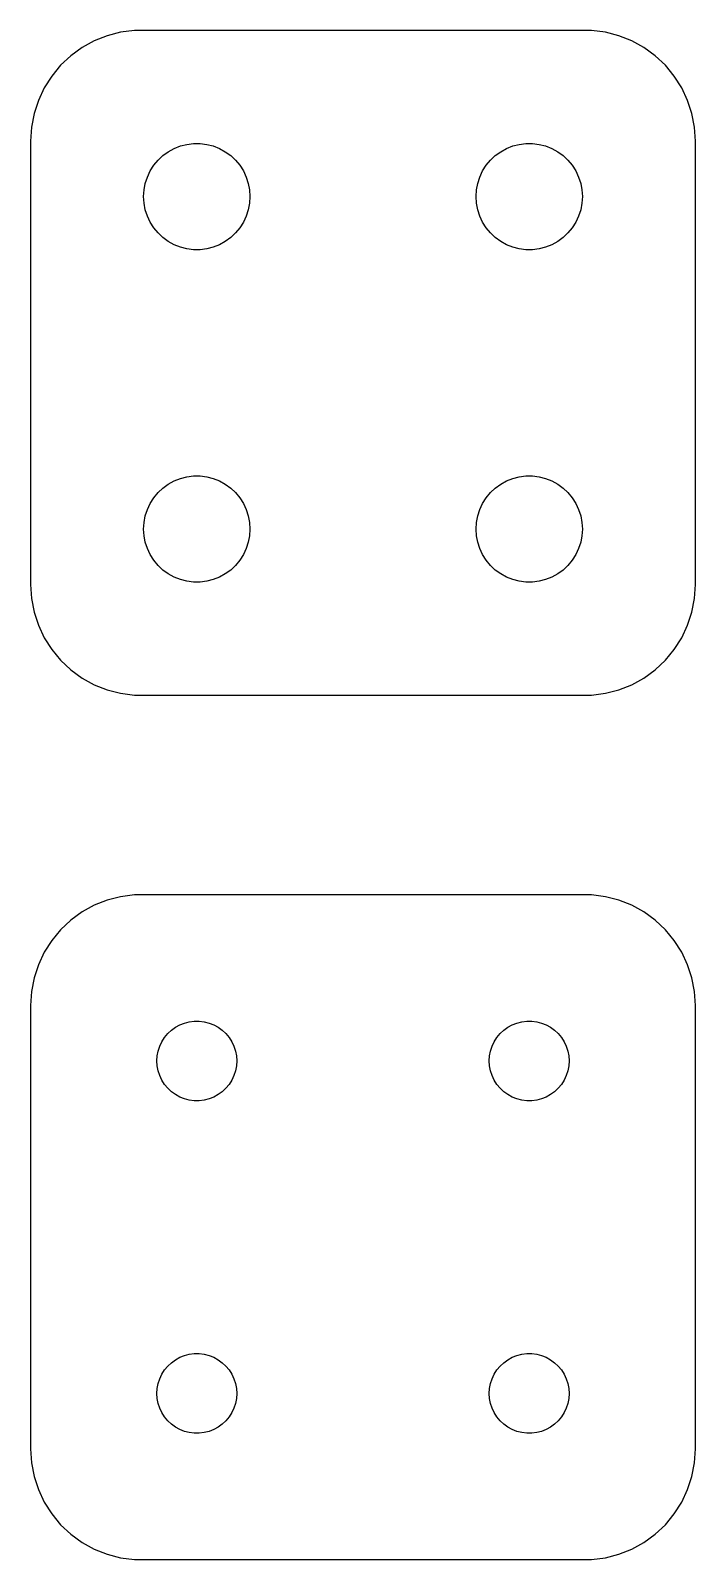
# Model space of a CAD drawing. Header units: metres. Extents: x -15 to 15, y 24 to 93.
import ezdxf

# ---------------------------------------------------------------- set-up
doc = ezdxf.new("R2010")
doc.units = ezdxf.units.M

msp = doc.modelspace()

# ---------------------------------------------------------------- linework, layer by layer
for p, q in [((-12.1289, 92.5241), (-12.6791, 92.2216)), ((-11.5451, 92.7553), (-12.1289, 92.5241)), ((-10.9369, 92.9114), (-11.5451, 92.7553)), ((-10.3139, 92.9901), (-10.9369, 92.9114)), ((10.3139, 92.9901), (-10.3139, 92.9901)), ((10.9369, 92.9114), (10.3139, 92.9901)), ((11.5451, 92.7553), (10.9369, 92.9114)), ((12.1289, 92.5241), (11.5451, 92.7553)), ((12.6791, 92.2216), (12.1289, 92.5241)), ((-13.1871, 91.8526), (-13.6448, 91.4227)), ((-12.6791, 92.2216), (-13.1871, 91.8526)), ((13.1871, 91.8526), (12.6791, 92.2216)), ((13.6448, 91.4227), (13.1871, 91.8526)), ((-13.6448, 91.4227), (-14.0451, 90.9389)), ((14.0451, 90.9389), (13.6448, 91.4227)), ((-14.3815, 90.4088), (-14.6489, 89.8406)), ((-14.0451, 90.9389), (-14.3815, 90.4088)), ((14.3815, 90.4088), (14.0451, 90.9389)), ((14.6489, 89.8406), (14.3815, 90.4088)), ((-14.6489, 89.8406), (-14.8429, 89.2434)), ((14.8429, 89.2434), (14.6489, 89.8406)), ((-14.8429, 89.2434), (-14.9606, 88.6267)), ((14.9606, 88.6267), (14.8429, 89.2434)), ((-14.9606, 88.6267), (-15, 88)), ((15, 88), (14.9606, 88.6267)), ((-15, 88), (-15, 68)), ((-8.78598, 87.5264), (-8.52187, 87.6716)), ((-8.52187, 87.6716), (-8.24164, 87.7825)), ((-8.24164, 87.7825), (-7.94971, 87.8575)), ((-7.94971, 87.8575), (-7.6507, 87.8953)), ((-7.6507, 87.8953), (-7.34929, 87.8953)), ((-7.34929, 87.8953), (-7.05028, 87.8575)), ((-7.05028, 87.8575), (-6.75835, 87.7825)), ((-6.75835, 87.7825), (-6.47812, 87.6716)), ((-6.47812, 87.6716), (-6.214, 87.5264)), ((6.214, 87.5264), (6.47812, 87.6716)), ((6.47812, 87.6716), (6.75835, 87.7825)), ((6.75835, 87.7825), (7.05028, 87.8575)), ((7.05028, 87.8575), (7.34929, 87.8953)), ((7.34929, 87.8953), (7.6507, 87.8953)), ((7.6507, 87.8953), (7.94971, 87.8575)), ((7.94971, 87.8575), (8.24164, 87.7825)), ((8.24164, 87.7825), (8.52187, 87.6716)), ((8.52187, 87.6716), (8.78598, 87.5264)), ((15, 68), (15, 88)), ((-9.44164, 86.9107), (-9.24951, 87.1429)), ((-9.24951, 87.1429), (-9.02982, 87.3492)), ((-9.02982, 87.3492), (-8.78598, 87.5264)), ((-6.214, 87.5264), (-5.97017, 87.3492)), ((-5.97017, 87.3492), (-5.75047, 87.1429)), ((-5.75047, 87.1429), (-5.55835, 86.9107)), ((5.55835, 86.9107), (5.75047, 87.1429)), ((5.75047, 87.1429), (5.97017, 87.3492)), ((5.97017, 87.3492), (6.214, 87.5264)), ((8.78598, 87.5264), (9.02982, 87.3492)), ((9.02982, 87.3492), (9.24951, 87.1429)), ((9.24951, 87.1429), (9.44164, 86.9107)), ((-9.82458, 86.0968), (-9.73146, 86.3835)), ((-9.73146, 86.3835), (-9.60313, 86.6562)), ((-9.60313, 86.6562), (-9.44164, 86.9107)), ((-5.55835, 86.9107), (-5.39685, 86.6562)), ((-5.39685, 86.6562), (-5.26852, 86.3835)), ((-5.26852, 86.3835), (-5.1754, 86.0968)), ((5.1754, 86.0968), (5.26852, 86.3835)), ((5.26852, 86.3835), (5.39685, 86.6562)), ((5.39685, 86.6562), (5.55835, 86.9107)), ((9.44164, 86.9107), (9.60313, 86.6562)), ((9.60313, 86.6562), (9.73146, 86.3835)), ((9.73146, 86.3835), (9.82458, 86.0968)), ((-9.89999, 85.5), (-9.88107, 85.8008)), ((-9.88107, 85.8008), (-9.82458, 86.0968)), ((-5.1754, 86.0968), (-5.11891, 85.8008)), ((-5.11891, 85.8008), (-5.09999, 85.5)), ((5.09999, 85.5), (5.11891, 85.8008)), ((5.11891, 85.8008), (5.1754, 86.0968)), ((9.82458, 86.0968), (9.88107, 85.8008)), ((9.88107, 85.8008), (9.89999, 85.5)), ((-9.88107, 85.1992), (-9.89999, 85.5)), ((-9.82458, 84.9031), (-9.88107, 85.1992)), ((-9.73146, 84.6165), (-9.82458, 84.9031)), ((-5.1754, 84.9031), (-5.26852, 84.6165)), ((-5.11891, 85.1992), (-5.1754, 84.9031)), ((-5.09999, 85.5), (-5.11891, 85.1992)), ((5.11891, 85.1992), (5.09999, 85.5)), ((5.1754, 84.9031), (5.11891, 85.1992)), ((5.26852, 84.6165), (5.1754, 84.9031)), ((9.82458, 84.9031), (9.73146, 84.6165)), ((9.88107, 85.1992), (9.82458, 84.9031)), ((9.89999, 85.5), (9.88107, 85.1992)), ((-9.60313, 84.3438), (-9.73146, 84.6165)), ((-9.44164, 84.0893), (-9.60313, 84.3438)), ((-5.39685, 84.3438), (-5.55835, 84.0893)), ((-5.26852, 84.6165), (-5.39685, 84.3438)), ((5.39685, 84.3438), (5.26852, 84.6165)), ((5.55835, 84.0893), (5.39685, 84.3438)), ((9.60313, 84.3438), (9.44164, 84.0893)), ((9.73146, 84.6165), (9.60313, 84.3438)), ((-9.24951, 83.8571), (-9.44164, 84.0893)), ((-9.02982, 83.6508), (-9.24951, 83.8571)), ((-8.78598, 83.4736), (-9.02982, 83.6508)), ((-8.52187, 83.3284), (-8.78598, 83.4736)), ((-6.214, 83.4736), (-6.47812, 83.3284)), ((-5.97017, 83.6508), (-6.214, 83.4736)), ((-5.75047, 83.8571), (-5.97017, 83.6508)), ((-5.55835, 84.0893), (-5.75047, 83.8571)), ((5.75047, 83.8571), (5.55835, 84.0893)), ((5.97017, 83.6508), (5.75047, 83.8571)), ((6.214, 83.4736), (5.97017, 83.6508)), ((6.47812, 83.3284), (6.214, 83.4736)), ((8.78598, 83.4736), (8.52187, 83.3284)), ((9.02982, 83.6508), (8.78598, 83.4736)), ((9.24951, 83.8571), (9.02982, 83.6508)), ((9.44164, 84.0893), (9.24951, 83.8571)), ((-8.24164, 83.2175), (-8.52187, 83.3284)), ((-7.94971, 83.1425), (-8.24164, 83.2175)), ((-7.6507, 83.1047), (-7.94971, 83.1425)), ((-7.34929, 83.1047), (-7.6507, 83.1047)), ((-7.05028, 83.1425), (-7.34929, 83.1047)), ((-6.75835, 83.2175), (-7.05028, 83.1425)), ((-6.47812, 83.3284), (-6.75835, 83.2175)), ((6.75835, 83.2175), (6.47812, 83.3284)), ((7.05028, 83.1425), (6.75835, 83.2175)), ((7.34929, 83.1047), (7.05028, 83.1425)), ((7.6507, 83.1047), (7.34929, 83.1047)), ((7.94971, 83.1425), (7.6507, 83.1047)), ((8.24164, 83.2175), (7.94971, 83.1425)), ((8.52187, 83.3284), (8.24164, 83.2175)), ((-9.02982, 72.3492), (-8.78598, 72.5264)), ((-8.78598, 72.5264), (-8.52187, 72.6716)), ((-8.52187, 72.6716), (-8.24164, 72.7825)), ((-8.24164, 72.7825), (-7.94971, 72.8575)), ((-7.94971, 72.8575), (-7.6507, 72.8953)), ((-7.6507, 72.8953), (-7.34929, 72.8953)), ((-7.34929, 72.8953), (-7.05028, 72.8575)), ((-7.05028, 72.8575), (-6.75835, 72.7825)), ((-6.75835, 72.7825), (-6.47812, 72.6716)), ((-6.47812, 72.6716), (-6.214, 72.5264)), ((-6.214, 72.5264), (-5.97017, 72.3492)), ((5.97017, 72.3492), (6.214, 72.5264)), ((6.214, 72.5264), (6.47812, 72.6716)), ((6.47812, 72.6716), (6.75835, 72.7825)), ((6.75835, 72.7825), (7.05028, 72.8575)), ((7.05028, 72.8575), (7.34929, 72.8953)), ((7.34929, 72.8953), (7.6507, 72.8953)), ((7.6507, 72.8953), (7.94971, 72.8575)), ((7.94971, 72.8575), (8.24164, 72.7825)), ((8.24164, 72.7825), (8.52187, 72.6716)), ((8.52187, 72.6716), (8.78598, 72.5264)), ((8.78598, 72.5264), (9.02982, 72.3492)), ((-9.60313, 71.6562), (-9.44164, 71.9107)), ((-9.44164, 71.9107), (-9.24951, 72.1429)), ((-9.24951, 72.1429), (-9.02982, 72.3492)), ((-5.97017, 72.3492), (-5.75047, 72.1429)), ((-5.75047, 72.1429), (-5.55835, 71.9107)), ((-5.55835, 71.9107), (-5.39685, 71.6562)), ((5.39685, 71.6562), (5.55835, 71.9107)), ((5.55835, 71.9107), (5.75047, 72.1429)), ((5.75047, 72.1429), (5.97017, 72.3492)), ((9.02982, 72.3492), (9.24951, 72.1429)), ((9.24951, 72.1429), (9.44164, 71.9107)), ((9.44164, 71.9107), (9.60313, 71.6562)), ((-9.88107, 70.8008), (-9.82458, 71.0969)), ((-9.82458, 71.0969), (-9.73146, 71.3835)), ((-9.73146, 71.3835), (-9.60313, 71.6562)), ((-5.39685, 71.6562), (-5.26852, 71.3835)), ((-5.26852, 71.3835), (-5.1754, 71.0969)), ((-5.1754, 71.0969), (-5.11891, 70.8008)), ((5.11891, 70.8008), (5.1754, 71.0969)), ((5.1754, 71.0969), (5.26852, 71.3835)), ((5.26852, 71.3835), (5.39685, 71.6562)), ((9.60313, 71.6562), (9.73146, 71.3835)), ((9.73146, 71.3835), (9.82458, 71.0969)), ((9.82458, 71.0969), (9.88107, 70.8008)), ((-9.89999, 70.5), (-9.88107, 70.8008)), ((-9.88107, 70.1992), (-9.89999, 70.5)), ((-5.11891, 70.8008), (-5.09999, 70.5)), ((-5.09999, 70.5), (-5.11891, 70.1992)), ((5.09999, 70.5), (5.11891, 70.8008)), ((5.11891, 70.1992), (5.09999, 70.5)), ((9.88107, 70.8008), (9.89999, 70.5)), ((9.89999, 70.5), (9.88107, 70.1992)), ((-9.82458, 69.9032), (-9.88107, 70.1992)), ((-9.73146, 69.6165), (-9.82458, 69.9032)), ((-5.1754, 69.9032), (-5.26852, 69.6165)), ((-5.11891, 70.1992), (-5.1754, 69.9032)), ((5.1754, 69.9032), (5.11891, 70.1992)), ((5.26852, 69.6165), (5.1754, 69.9032)), ((9.82458, 69.9032), (9.73146, 69.6165)), ((9.88107, 70.1992), (9.82458, 69.9032)), ((-9.60313, 69.3438), (-9.73146, 69.6165)), ((-9.44164, 69.0893), (-9.60313, 69.3438)), ((-9.24951, 68.8571), (-9.44164, 69.0893)), ((-5.55835, 69.0893), (-5.75047, 68.8571)), ((-5.39685, 69.3438), (-5.55835, 69.0893)), ((-5.26852, 69.6165), (-5.39685, 69.3438)), ((5.39685, 69.3438), (5.26852, 69.6165)), ((5.55835, 69.0893), (5.39685, 69.3438)), ((5.75047, 68.8571), (5.55835, 69.0893)), ((9.44164, 69.0893), (9.24951, 68.8571)), ((9.60313, 69.3438), (9.44164, 69.0893)), ((9.73146, 69.6165), (9.60313, 69.3438)), ((-9.02982, 68.6508), (-9.24951, 68.8571)), ((-8.78598, 68.4736), (-9.02982, 68.6508)), ((-8.52187, 68.3284), (-8.78598, 68.4736)), ((-8.24164, 68.2175), (-8.52187, 68.3284)), ((-6.47812, 68.3284), (-6.75835, 68.2175)), ((-6.214, 68.4736), (-6.47812, 68.3284)), ((-5.97017, 68.6508), (-6.214, 68.4736)), ((-5.75047, 68.8571), (-5.97017, 68.6508)), ((5.97017, 68.6508), (5.75047, 68.8571)), ((6.214, 68.4736), (5.97017, 68.6508)), ((6.47812, 68.3284), (6.214, 68.4736)), ((6.75835, 68.2175), (6.47812, 68.3284)), ((8.52187, 68.3284), (8.24164, 68.2175)), ((8.78598, 68.4736), (8.52187, 68.3284)), ((9.02982, 68.6508), (8.78598, 68.4736)), ((9.24951, 68.8571), (9.02982, 68.6508)), ((-15, 68), (-14.9606, 67.3733)), ((-7.94971, 68.1425), (-8.24164, 68.2175)), ((-7.6507, 68.1047), (-7.94971, 68.1425)), ((-7.34929, 68.1047), (-7.6507, 68.1047)), ((-7.05028, 68.1425), (-7.34929, 68.1047)), ((-6.75835, 68.2175), (-7.05028, 68.1425)), ((7.05028, 68.1425), (6.75835, 68.2175)), ((7.34929, 68.1047), (7.05028, 68.1425)), ((7.6507, 68.1047), (7.34929, 68.1047)), ((7.94971, 68.1425), (7.6507, 68.1047)), ((8.24164, 68.2175), (7.94971, 68.1425)), ((14.9606, 67.3733), (15, 68)), ((-14.9606, 67.3733), (-14.8429, 66.7566)), ((14.8429, 66.7566), (14.9606, 67.3733)), ((-14.8429, 66.7566), (-14.6489, 66.1594)), ((14.6489, 66.1594), (14.8429, 66.7566)), ((-14.6489, 66.1594), (-14.3815, 65.5912)), ((-14.3815, 65.5912), (-14.0451, 65.0611)), ((14.0451, 65.0611), (14.3815, 65.5912)), ((14.3815, 65.5912), (14.6489, 66.1594)), ((-14.0451, 65.0611), (-13.6448, 64.5773)), ((13.6448, 64.5773), (14.0451, 65.0611)), ((-13.6448, 64.5773), (-13.1871, 64.1474)), ((13.1871, 64.1474), (13.6448, 64.5773)), ((-13.1871, 64.1474), (-12.6791, 63.7784)), ((-12.6791, 63.7784), (-12.1289, 63.4759)), ((-12.1289, 63.4759), (-11.5451, 63.2447)), ((11.5451, 63.2447), (12.1289, 63.4759)), ((12.1289, 63.4759), (12.6791, 63.7784)), ((12.6791, 63.7784), (13.1871, 64.1474)), ((-11.5451, 63.2447), (-10.9369, 63.0886)), ((-10.9369, 63.0886), (-10.3139, 63.0099)), ((-10.3139, 63.0099), (10.3139, 63.0099)), ((10.3139, 63.0099), (10.9369, 63.0886)), ((10.9369, 63.0886), (11.5451, 63.2447)), ((-10.9369, 53.9114), (-11.5451, 53.7553)), ((-10.3139, 53.9901), (-10.9369, 53.9114)), ((10.3139, 53.9901), (-10.3139, 53.9901)), ((10.9369, 53.9114), (10.3139, 53.9901)), ((11.5451, 53.7553), (10.9369, 53.9114)), ((-12.6791, 53.2216), (-13.1871, 52.8526)), ((-12.1289, 53.5241), (-12.6791, 53.2216)), ((-11.5451, 53.7553), (-12.1289, 53.5241)), ((12.1289, 53.5241), (11.5451, 53.7553)), ((12.6791, 53.2216), (12.1289, 53.5241)), ((13.1871, 52.8526), (12.6791, 53.2216)), ((-13.1871, 52.8526), (-13.6448, 52.4227)), ((13.6448, 52.4227), (13.1871, 52.8526)), ((-14.0451, 51.9389), (-14.3815, 51.4088)), ((-13.6448, 52.4227), (-14.0451, 51.9389)), ((14.0451, 51.9389), (13.6448, 52.4227)), ((14.3815, 51.4088), (14.0451, 51.9389)), ((-14.3815, 51.4088), (-14.6489, 50.8406)), ((14.6489, 50.8406), (14.3815, 51.4088)), ((-14.6489, 50.8406), (-14.8429, 50.2434)), ((14.8429, 50.2434), (14.6489, 50.8406)), ((-14.8429, 50.2434), (-14.9606, 49.6267)), ((14.9606, 49.6267), (14.8429, 50.2434)), ((-14.9606, 49.6267), (-15, 49)), ((-15, 49), (-15, 29)), ((15, 49), (14.9606, 49.6267)), ((15, 29), (15, 49)), ((-7.83728, 48.2681), (-7.61302, 48.2964)), ((-7.61302, 48.2964), (-7.38696, 48.2964)), ((-7.38696, 48.2964), (-7.1627, 48.2681)), ((7.1627, 48.2681), (7.38696, 48.2964)), ((7.38696, 48.2964), (7.61302, 48.2964)), ((7.61302, 48.2964), (7.83728, 48.2681)), ((-8.95622, 47.558), (-8.81213, 47.7322)), ((-8.81213, 47.7322), (-8.64735, 47.8869)), ((-8.64735, 47.8869), (-8.46448, 48.0198)), ((-8.46448, 48.0198), (-8.26639, 48.1287)), ((-8.26639, 48.1287), (-8.05623, 48.2119)), ((-8.05623, 48.2119), (-7.83728, 48.2681)), ((-7.1627, 48.2681), (-6.94376, 48.2119)), ((-6.94376, 48.2119), (-6.7336, 48.1287)), ((-6.7336, 48.1287), (-6.53551, 48.0198)), ((-6.53551, 48.0198), (-6.35263, 47.8869)), ((-6.35263, 47.8869), (-6.18785, 47.7322)), ((-6.18785, 47.7322), (-6.04376, 47.558)), ((6.04376, 47.558), (6.18785, 47.7322)), ((6.18785, 47.7322), (6.35263, 47.8869)), ((6.35263, 47.8869), (6.53551, 48.0198)), ((6.53551, 48.0198), (6.7336, 48.1287)), ((6.7336, 48.1287), (6.94376, 48.2119)), ((6.94376, 48.2119), (7.1627, 48.2681)), ((7.83728, 48.2681), (8.05623, 48.2119)), ((8.05623, 48.2119), (8.26639, 48.1287)), ((8.26639, 48.1287), (8.46448, 48.0198)), ((8.46448, 48.0198), (8.64735, 47.8869)), ((8.64735, 47.8869), (8.81213, 47.7322)), ((8.81213, 47.7322), (8.95622, 47.558)), ((-9.2858, 46.7256), (-9.24344, 46.9476)), ((-9.24344, 46.9476), (-9.17358, 47.1626)), ((-9.17358, 47.1626), (-9.07735, 47.3671)), ((-9.07735, 47.3671), (-8.95622, 47.558)), ((-6.04376, 47.558), (-5.92264, 47.3671)), ((-5.92264, 47.3671), (-5.8264, 47.1626)), ((-5.8264, 47.1626), (-5.75655, 46.9476)), ((-5.75655, 46.9476), (-5.71419, 46.7256)), ((5.71419, 46.7256), (5.75655, 46.9476)), ((5.75655, 46.9476), (5.8264, 47.1626)), ((5.8264, 47.1626), (5.92264, 47.3671)), ((5.92264, 47.3671), (6.04376, 47.558)), ((8.95622, 47.558), (9.07735, 47.3671)), ((9.07735, 47.3671), (9.17358, 47.1626)), ((9.17358, 47.1626), (9.24344, 46.9476)), ((9.24344, 46.9476), (9.2858, 46.7256)), ((-9.29999, 46.5), (-9.2858, 46.7256)), ((-9.2858, 46.2744), (-9.29999, 46.5)), ((-9.24344, 46.0524), (-9.2858, 46.2744)), ((-5.71419, 46.2744), (-5.75655, 46.0524)), ((-5.71419, 46.7256), (-5.7, 46.5)), ((-5.7, 46.5), (-5.71419, 46.2744)), ((5.7, 46.5), (5.71419, 46.7256)), ((5.71419, 46.2744), (5.7, 46.5)), ((5.75655, 46.0524), (5.71419, 46.2744)), ((9.2858, 46.2744), (9.24344, 46.0524)), ((9.2858, 46.7256), (9.29999, 46.5)), ((9.29999, 46.5), (9.2858, 46.2744)), ((-9.17358, 45.8374), (-9.24344, 46.0524)), ((-9.07735, 45.6328), (-9.17358, 45.8374)), ((-8.95622, 45.442), (-9.07735, 45.6328)), ((-5.92264, 45.6328), (-6.04376, 45.442)), ((-5.8264, 45.8374), (-5.92264, 45.6328)), ((-5.75655, 46.0524), (-5.8264, 45.8374)), ((5.8264, 45.8374), (5.75655, 46.0524)), ((5.92264, 45.6328), (5.8264, 45.8374)), ((6.04376, 45.442), (5.92264, 45.6328)), ((9.07735, 45.6328), (8.95622, 45.442)), ((9.17358, 45.8374), (9.07735, 45.6328)), ((9.24344, 46.0524), (9.17358, 45.8374)), ((-8.81213, 45.2678), (-8.95622, 45.442)), ((-8.64735, 45.1131), (-8.81213, 45.2678)), ((-8.46448, 44.9802), (-8.64735, 45.1131)), ((-8.26639, 44.8713), (-8.46448, 44.9802)), ((-8.05623, 44.7881), (-8.26639, 44.8713)), ((-6.7336, 44.8713), (-6.94376, 44.7881)), ((-6.53551, 44.9802), (-6.7336, 44.8713)), ((-6.35263, 45.1131), (-6.53551, 44.9802)), ((-6.18785, 45.2678), (-6.35263, 45.1131)), ((-6.04376, 45.442), (-6.18785, 45.2678)), ((6.18785, 45.2678), (6.04376, 45.442)), ((6.35263, 45.1131), (6.18785, 45.2678)), ((6.53551, 44.9802), (6.35263, 45.1131)), ((6.7336, 44.8713), (6.53551, 44.9802)), ((6.94376, 44.7881), (6.7336, 44.8713)), ((8.26639, 44.8713), (8.05623, 44.7881)), ((8.46448, 44.9802), (8.26639, 44.8713)), ((8.64735, 45.1131), (8.46448, 44.9802)), ((8.81213, 45.2678), (8.64735, 45.1131)), ((8.95622, 45.442), (8.81213, 45.2678)), ((-7.83728, 44.7319), (-8.05623, 44.7881)), ((-7.61302, 44.7036), (-7.83728, 44.7319)), ((-7.38696, 44.7036), (-7.61302, 44.7036)), ((-7.1627, 44.7319), (-7.38696, 44.7036)), ((-6.94376, 44.7881), (-7.1627, 44.7319)), ((7.1627, 44.7319), (6.94376, 44.7881)), ((7.38696, 44.7036), (7.1627, 44.7319)), ((7.61302, 44.7036), (7.38696, 44.7036)), ((7.83728, 44.7319), (7.61302, 44.7036)), ((8.05623, 44.7881), (7.83728, 44.7319)), ((-8.46448, 33.0198), (-8.26639, 33.1287)), ((-8.26639, 33.1287), (-8.05623, 33.2119)), ((-8.05623, 33.2119), (-7.83728, 33.2681)), ((-7.83728, 33.2681), (-7.61302, 33.2964)), ((-7.61302, 33.2964), (-7.38696, 33.2964)), ((-7.38696, 33.2964), (-7.1627, 33.2681)), ((-7.1627, 33.2681), (-6.94376, 33.2119)), ((-6.94376, 33.2119), (-6.7336, 33.1287)), ((-6.7336, 33.1287), (-6.53551, 33.0198)), ((6.53551, 33.0198), (6.7336, 33.1287)), ((6.7336, 33.1287), (6.94376, 33.2119)), ((6.94376, 33.2119), (7.1627, 33.2681)), ((7.1627, 33.2681), (7.38696, 33.2964)), ((7.38696, 33.2964), (7.61302, 33.2964)), ((7.61302, 33.2964), (7.83728, 33.2681)), ((7.83728, 33.2681), (8.05623, 33.2119)), ((8.05623, 33.2119), (8.26639, 33.1287)), ((8.26639, 33.1287), (8.46448, 33.0198)), ((-9.07735, 32.3672), (-8.95622, 32.558)), ((-8.95622, 32.558), (-8.81213, 32.7322)), ((-8.81213, 32.7322), (-8.64735, 32.8869)), ((-8.64735, 32.8869), (-8.46448, 33.0198)), ((-6.53551, 33.0198), (-6.35263, 32.8869)), ((-6.35263, 32.8869), (-6.18785, 32.7322)), ((-6.18785, 32.7322), (-6.04376, 32.558)), ((-6.04376, 32.558), (-5.92264, 32.3672)), ((5.92264, 32.3672), (6.04376, 32.558)), ((6.04376, 32.558), (6.18785, 32.7322)), ((6.18785, 32.7322), (6.35263, 32.8869)), ((6.35263, 32.8869), (6.53551, 33.0198)), ((8.46448, 33.0198), (8.64735, 32.8869)), ((8.64735, 32.8869), (8.81213, 32.7322)), ((8.81213, 32.7322), (8.95622, 32.558)), ((8.95622, 32.558), (9.07735, 32.3672)), ((-9.2858, 31.7256), (-9.24344, 31.9476)), ((-9.24344, 31.9476), (-9.17358, 32.1626)), ((-9.17358, 32.1626), (-9.07735, 32.3672)), ((-5.92264, 32.3672), (-5.8264, 32.1626)), ((-5.8264, 32.1626), (-5.75655, 31.9476)), ((-5.75655, 31.9476), (-5.71419, 31.7256)), ((5.71419, 31.7256), (5.75655, 31.9476)), ((5.75655, 31.9476), (5.8264, 32.1626)), ((5.8264, 32.1626), (5.92264, 32.3672)), ((9.07735, 32.3672), (9.17358, 32.1626)), ((9.17358, 32.1626), (9.24344, 31.9476)), ((9.24344, 31.9476), (9.2858, 31.7256)), ((-9.29999, 31.5), (-9.2858, 31.7256)), ((-9.2858, 31.2744), (-9.29999, 31.5)), ((-9.24344, 31.0524), (-9.2858, 31.2744)), ((-9.17358, 30.8374), (-9.24344, 31.0524)), ((-5.75655, 31.0524), (-5.8264, 30.8374)), ((-5.71419, 31.2744), (-5.75655, 31.0524)), ((-5.71419, 31.7256), (-5.7, 31.5)), ((-5.7, 31.5), (-5.71419, 31.2744)), ((5.7, 31.5), (5.71419, 31.7256)), ((5.71419, 31.2744), (5.7, 31.5)), ((5.75655, 31.0524), (5.71419, 31.2744)), ((5.8264, 30.8374), (5.75655, 31.0524)), ((9.24344, 31.0524), (9.17358, 30.8374)), ((9.2858, 31.2744), (9.24344, 31.0524)), ((9.2858, 31.7256), (9.29999, 31.5)), ((9.29999, 31.5), (9.2858, 31.2744)), ((-9.07735, 30.6329), (-9.17358, 30.8374)), ((-8.95622, 30.442), (-9.07735, 30.6329)), ((-8.81213, 30.2678), (-8.95622, 30.442)), ((-6.04376, 30.442), (-6.18785, 30.2678)), ((-5.92264, 30.6329), (-6.04376, 30.442)), ((-5.8264, 30.8374), (-5.92264, 30.6329)), ((5.92264, 30.6329), (5.8264, 30.8374)), ((6.04376, 30.442), (5.92264, 30.6329)), ((6.18785, 30.2678), (6.04376, 30.442)), ((8.95622, 30.442), (8.81213, 30.2678)), ((9.07735, 30.6329), (8.95622, 30.442)), ((9.17358, 30.8374), (9.07735, 30.6329)), ((-8.64735, 30.1131), (-8.81213, 30.2678)), ((-8.46448, 29.9802), (-8.64735, 30.1131)), ((-8.26639, 29.8713), (-8.46448, 29.9802)), ((-8.05623, 29.7881), (-8.26639, 29.8713)), ((-7.83728, 29.7319), (-8.05623, 29.7881)), ((-7.61302, 29.7036), (-7.83728, 29.7319)), ((-7.38696, 29.7036), (-7.61302, 29.7036)), ((-7.1627, 29.7319), (-7.38696, 29.7036)), ((-6.94376, 29.7881), (-7.1627, 29.7319)), ((-6.7336, 29.8713), (-6.94376, 29.7881)), ((-6.53551, 29.9802), (-6.7336, 29.8713)), ((-6.35263, 30.1131), (-6.53551, 29.9802)), ((-6.18785, 30.2678), (-6.35263, 30.1131)), ((6.35263, 30.1131), (6.18785, 30.2678)), ((6.53551, 29.9802), (6.35263, 30.1131)), ((6.7336, 29.8713), (6.53551, 29.9802)), ((6.94376, 29.7881), (6.7336, 29.8713)), ((7.1627, 29.7319), (6.94376, 29.7881)), ((7.38696, 29.7036), (7.1627, 29.7319)), ((7.61302, 29.7036), (7.38696, 29.7036)), ((7.83728, 29.7319), (7.61302, 29.7036)), ((8.05623, 29.7881), (7.83728, 29.7319)), ((8.26639, 29.8713), (8.05623, 29.7881)), ((8.46448, 29.9802), (8.26639, 29.8713)), ((8.64735, 30.1131), (8.46448, 29.9802)), ((8.81213, 30.2678), (8.64735, 30.1131)), ((-15, 29), (-14.9606, 28.3733)), ((14.9606, 28.3733), (15, 29)), ((-14.9606, 28.3733), (-14.8429, 27.7566)), ((14.8429, 27.7566), (14.9606, 28.3733)), ((-14.8429, 27.7566), (-14.6489, 27.1594)), ((14.6489, 27.1594), (14.8429, 27.7566)), ((-14.6489, 27.1594), (-14.3815, 26.5912)), ((14.3815, 26.5912), (14.6489, 27.1594)), ((-14.3815, 26.5912), (-14.0451, 26.0611)), ((14.0451, 26.0611), (14.3815, 26.5912)), ((-14.0451, 26.0611), (-13.6448, 25.5773)), ((-13.6448, 25.5773), (-13.1871, 25.1474)), ((13.1871, 25.1474), (13.6448, 25.5773)), ((13.6448, 25.5773), (14.0451, 26.0611)), ((-13.1871, 25.1474), (-12.6791, 24.7784)), ((12.6791, 24.7784), (13.1871, 25.1474)), ((-12.6791, 24.7784), (-12.1289, 24.4759)), ((-12.1289, 24.4759), (-11.5451, 24.2447)), ((-11.5451, 24.2447), (-10.9369, 24.0886)), ((10.9369, 24.0886), (11.5451, 24.2447)), ((11.5451, 24.2447), (12.1289, 24.4759)), ((12.1289, 24.4759), (12.6791, 24.7784)), ((-10.9369, 24.0886), (-10.3139, 24.0099)), ((-10.3139, 24.0099), (10.3139, 24.0099)), ((10.3139, 24.0099), (10.9369, 24.0886))]:
    msp.add_line(p, q)

doc.saveas('drawing.dxf')
